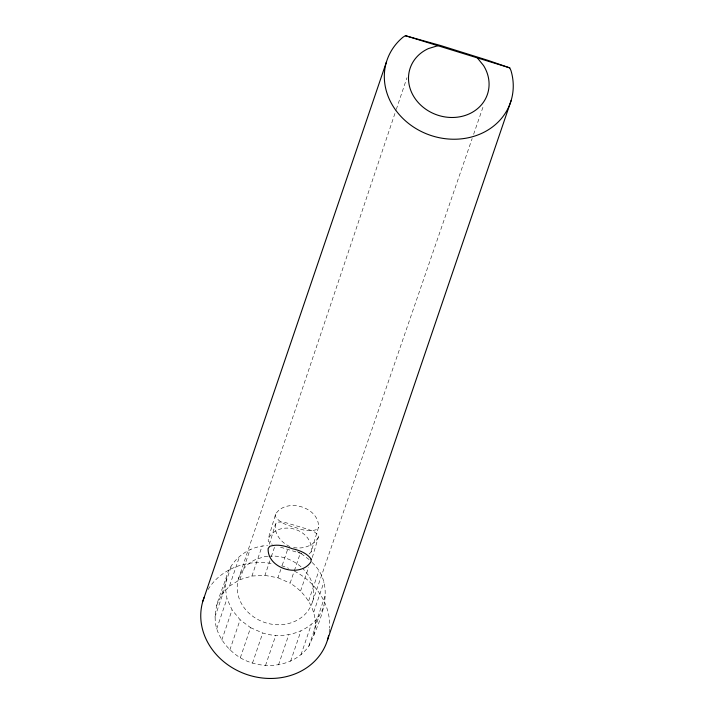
<?xml version="1.0" encoding="UTF-8"?>
<svg xmlns="http://www.w3.org/2000/svg" width="714" height="714" viewBox="0 0 714 714"><rect width="100%" height="100%" fill="white"/><g stroke="black" fill="none" stroke-linecap="round" stroke-linejoin="round"><path stroke-width="0.54" stroke-dasharray="3.57 2.68" d="M312.295 557.491L318.31 537.347L318.337 534.956L313.571 531.287L304.128 528.137L283.253 521.943L276.925 522.184L275.434 524.121L269.419 544.273M309.082 554.01L311.134 551.967L318.498 527.298C319.676 507.181 286.269 497.283 275.622 514.071L268.25 538.74L268.223 541.15L272.257 544.345M275.622 514.071L275.524 516.695C279.727 522.844 287.626 525.62 294.686 527.191C301.585 529.931 309.778 532.046 316.936 529.467L318.498 527.298M275.434 524.121C273.801 534.465 282.307 543.845 291.517 547.245M311.134 551.967C314.124 529.092 278.96 518.721 268.25 538.74M312.179 562.525C337.169 586.265 320.55 620.047 308.903 646.009C293.802 667.706 262.136 670.651 240.315 657.808C229.435 651.052 220.804 641.047 216.717 628.82C211.165 610.274 221.759 592.638 226.838 575.332C232.398 558.053 249.65 545.978 267.607 545.603M214.932 617.03L225.196 586.89L226.838 575.332M313.857 635.478L315.499 623.92L325.762 593.771M238.44 578.911L395.94 110.465M396.297 109.412L406.962 77.683M216.574 605.472L221.527 594.941L231.791 564.801M221.527 594.941L229.462 586.149L239.726 556.001M216.717 628.82L226.981 598.68L225.196 586.89M229.462 586.149L239.833 579.697L250.096 549.548M221.804 640.039L232.068 609.899L226.981 598.68M239.833 579.697L251.935 576.019L262.19 545.871M229.854 649.927L240.118 619.788L232.068 609.899M251.935 576.019L264.939 575.377L269.892 560.82M271.302 556.661L274.488 547.308M240.315 657.808L250.578 627.668L240.118 619.788M264.939 575.377L277.96 577.804L280.789 569.486M282.208 565.327L287.867 548.7M252.47 663.145L262.734 633.006C286.287 640.663 316.338 630.319 324.12 605.329M315.499 623.92C314.981 606.891 304.423 591.799 290.116 583.142L294.007 571.709M294.364 570.664L300.38 552.993L297.336 551.663M265.492 665.573L275.756 635.433M300.576 591.022L308.716 567.112M278.505 664.93L288.759 634.782M308.627 600.911L318.881 570.763M290.598 661.253L300.862 631.114M313.714 612.13L323.977 581.981M300.969 654.8L311.233 624.661M308.903 646.009L319.167 615.861M312.518 601.75L472.159 138.534M473.614 134.321L483.771 104.851M318.31 537.347C313.767 545.951 302.62 549.423 293.463 547.486M267.741 556.358L265.349 556.483L256.147 559.276A38.761 33.906 18.8 0 0 242.43 605.231A38.761 33.906 18.8 0 0 294.802 621.376A38.761 33.906 18.8 0 0 308.528 575.43L303.227 568.906M268.812 556.313C280.7 554.939 292.651 559.499 301.567 567.273M301.852 553.734L280.486 547.174M277.96 577.804L290.116 583.142M250.578 627.668L262.734 633.006M301.246 553.653L310.84 560.874M208.06 589.541A65.277 57.093 18.8 0 1 273.275 563.721M281.557 565.765A65.277 57.093 18.8 0 1 288.572 568.317M294.373 571.066A65.277 57.093 18.8 0 1 329.609 628.106M329.538 629.186A65.277 57.093 18.8 0 1 329.181 632.399"/><path stroke-width="1.07" d="M202.847 601.242L386.417 62.011M327.583 639.708L511.153 100.478M405.409 35.7L402.946 37.235A65.277 57.093 18.8 0 0 432.443 135.955A65.277 57.093 18.8 0 0 510.965 70.543L509.751 67.875L488.331 60.476L440.877 45.607L405.409 35.7L509.751 67.875M438.137 45.625L428.445 48.57A40.796 35.682 18.8 0 0 414.004 96.925A40.796 35.682 18.8 0 0 469.125 113.928A40.796 35.682 18.8 0 0 483.565 65.563L477.122 57.647M328.627 635.576A65.277 57.093 18.8 0 1 248.874 675.185A65.277 57.093 18.8 0 1 204.24 597.225M311.125 559.116L311.027 561.739C300.282 578.492 267.09 568.656 268.152 548.513L269.713 546.344C276.889 543.836 285.056 545.817 291.964 548.62C299.059 550.173 306.895 552.975 311.125 559.116"/></g></svg>
